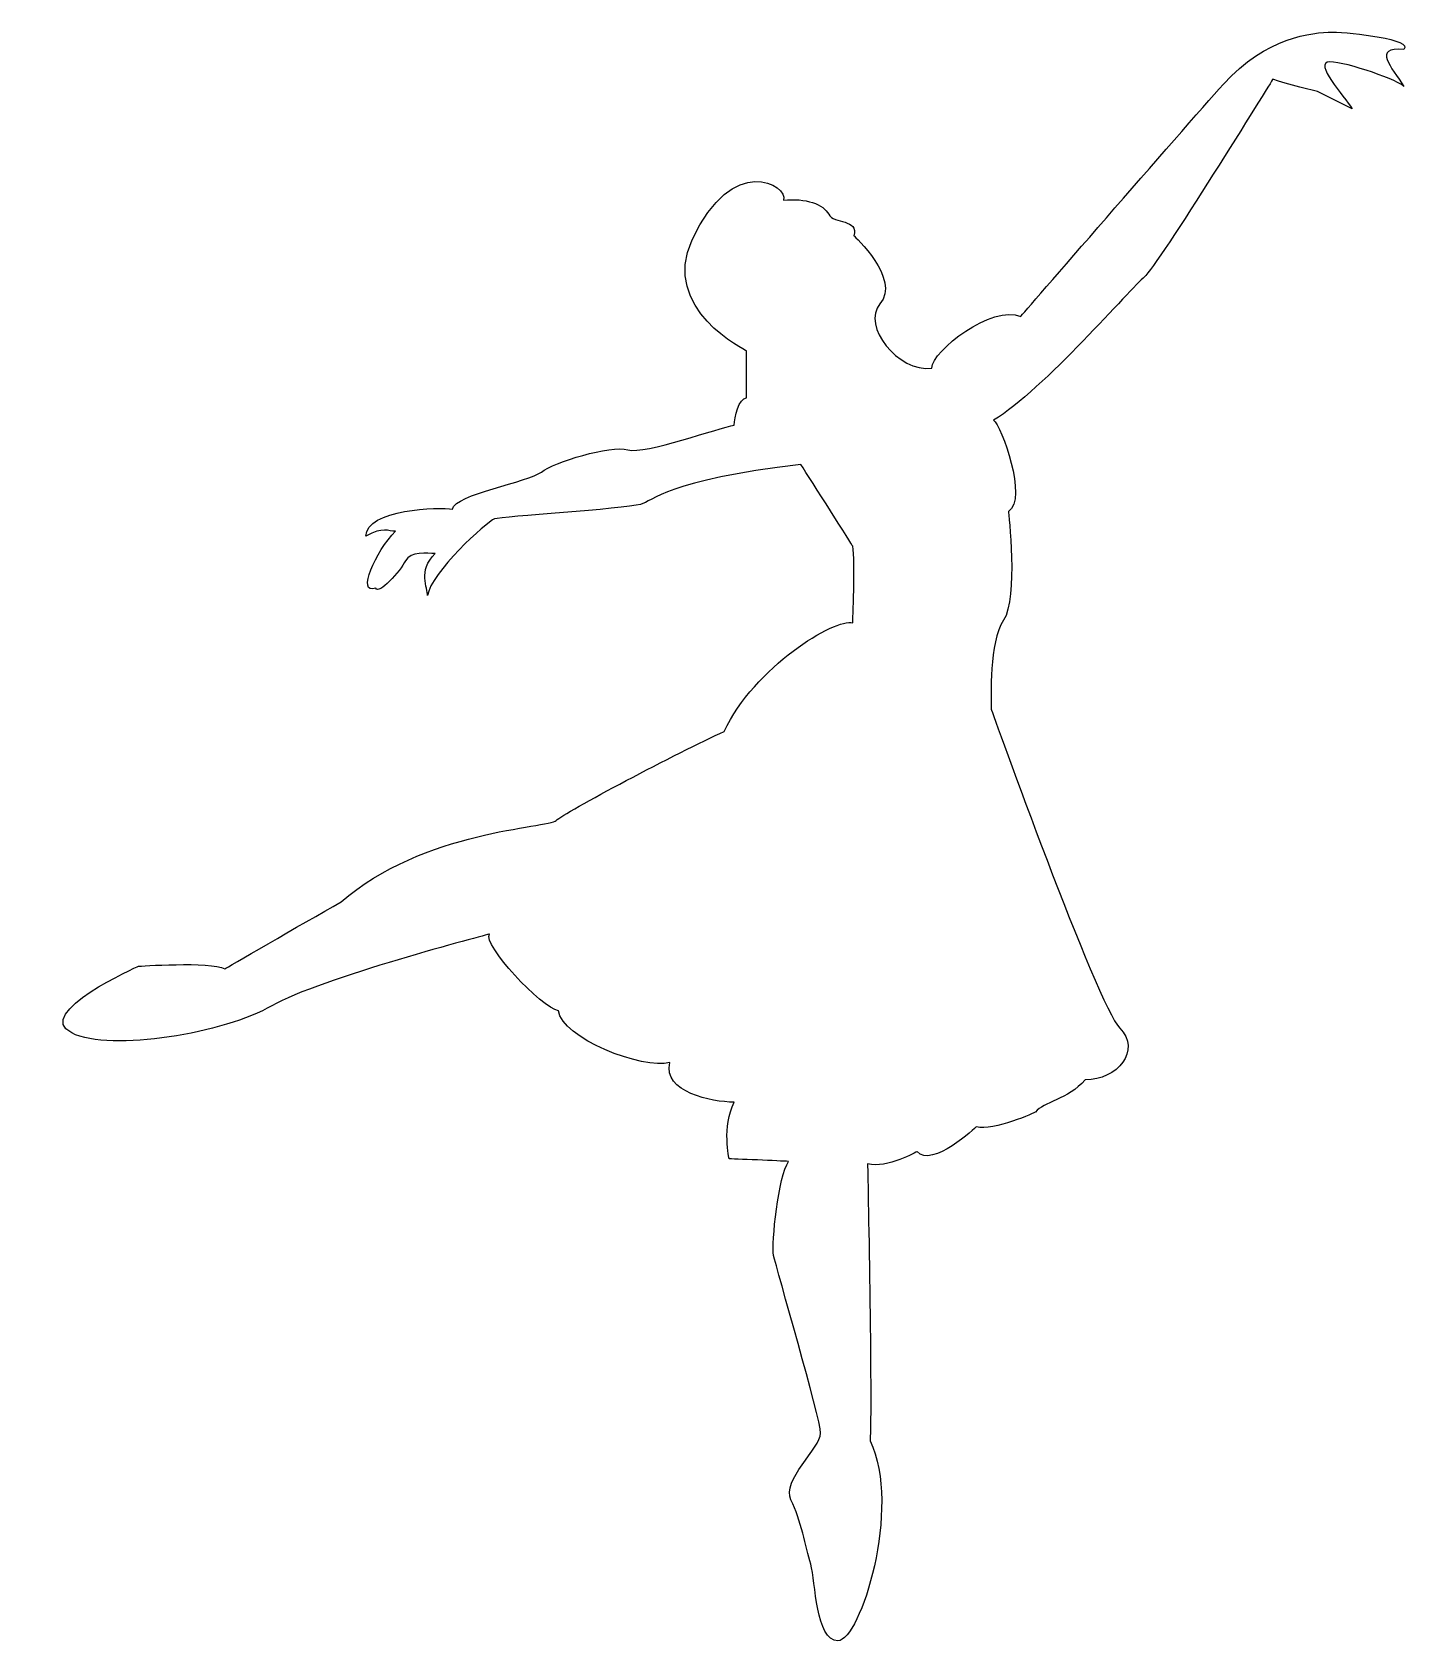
# Model space of a CAD drawing. Header units: centimetres. Extents: x -8.7 to 8.4, y -10 to 10.
import ezdxf

# ---------------------------------------------------------------- set-up
doc = ezdxf.new("R2010")
doc.units = ezdxf.units.CM
doc.header["$MEASUREMENT"] = 0
doc.layers.add('Camada 1', color=7, linetype='Continuous')

msp = doc.modelspace()

# ---------------------------------------------------------------- linework, layer by layer
at = {"layer": 'Camada 1'}
msp.add_open_spline([(0.15543, 6.02563), (0.15543, 6.02563), (0.15543, 5.44299), (0.15543, 5.44299), (0.15543, 5.44299), (0.06343, 5.44299), (0.00208, 5.19767), (0.00208, 5.10567), (0.00208, 5.10567), (-0.18191, 5.07498), (-1.10181, 4.73766), (-1.31647, 4.79902), (-1.31647, 4.79902), (-1.53113, 4.86038), (-2.23645, 4.64572), (-2.38973, 4.52303), (-2.38973, 4.52303), (-2.54303, 4.40037), (-3.46293, 4.24702), (-3.49368, 4.06305), (-3.49368, 4.06305), (-3.64695, 4.09374), (-4.56694, 4.06305), (-4.56694, 3.72573), (-4.56694, 3.72573), (-4.35228, 3.84842), (-4.29098, 3.78706), (-4.19898, 3.78706), (-4.19898, 3.78706), (-4.44428, 3.54174), (-4.68957, 2.98974), (-4.44428, 3.08176), (-4.44428, 3.08176), (-4.41359, 2.98976), (-4.13763, 3.29639), (-4.07624, 3.41908), (-4.07624, 3.41908), (-4.01502, 3.54177), (-3.80025, 3.51113), (-3.70828, 3.51113), (-3.70828, 3.51113), (-3.92302, 3.29647), (-3.80028, 3.08179), (-3.80028, 2.98979), (-3.80028, 2.98979), (-3.76967, 3.2658), (-3.06437, 3.90977), (-2.97237, 3.94041), (-2.97237, 3.94041), (-2.88037, 3.97108), (-1.37929, 4.06339), (-1.1587, 4.12146), (-1.1587, 4.12146), (-1.01037, 4.16049), (-0.83361, 4.42335), (0.83007, 4.61501), (0.83007, 4.61501), (0.95273, 4.43102), (1.47399, 3.60308), (1.47399, 3.60308), (1.47399, 3.60308), (1.50468, 3.41906), (1.47399, 2.65246), (1.47399, 2.65246), (1.47399, 2.65246), (1.25933, 2.71379), (0.24746, 2.10051), (-0.12052, 1.30322), (-0.12052, 1.30322), (-0.67247, 1.05792), (-2.11376, 0.29127), (-2.20575, 0.19927), (-2.20575, 0.19927), (-2.29775, 0.10727), (-3.86164, 0.07666), (-4.87354, -0.81263), (-4.87354, -0.81263), (-5.36424, -1.08859), (-6.31475, -1.64054), (-6.31475, -1.64054), (-6.31475, -1.64054), (-6.49879, -1.54854), (-7.38801, -1.60993), (-7.38801, -1.60993), (-7.38801, -1.60993), (-7.38801, -1.60993), (-8.70661, -2.19262), (-8.21597, -2.43784), (-8.21597, -2.43784), (-7.72535, -2.68319), (-6.31473, -2.43784), (-5.73217, -2.1005), (-5.73217, -2.1005), (-5.14952, -1.76322), (-3.03375, -1.21128), (-3.03375, -1.21128), (-3.03375, -1.21128), (-3.12575, -1.33389), (-2.38983, -2.13118), (-2.1751, -2.1618), (-2.1751, -2.1618), (-2.14449, -2.49914), (-1.13251, -2.89771), (-0.79524, -2.80574), (-0.79524, -2.80574), (-0.88726, -3.1737), (-0.27385, -3.29644), (0.00206, -3.29644), (0.00206, -3.29644), (-0.15124, -3.60304), (-0.05924, -4.00174), (-0.05924, -4.00174), (-0.05924, -4.00174), (0.06345, -4.00174), (0.67667, -4.03235), (0.67667, -4.03235), (0.67667, -4.03235), (0.55406, -4.21634), (0.46201, -5.04438), (0.49271, -5.1976), (0.49271, -5.1976), (0.52338, -5.35098), (1.07535, -7.22153), (1.07535, -7.4055), (1.07535, -7.4055), (1.07535, -7.58949), (0.58471, -7.98819), (0.70739, -8.23341), (0.70739, -8.23341), (0.83008, -8.47876), (0.89143, -8.816), (0.95271, -9.03071), (0.95271, -9.03071), (1.01401, -9.24531), (1.01401, -9.98138), (1.29, -9.98138), (1.29, -9.98138), (1.56596, -9.98138), (2.0873, -8.32541), (1.68862, -7.4975), (1.68862, -7.4975), (1.71931, -7.0988), (1.65795, -4.0631), (1.65795, -4.0631), (1.65795, -4.0631), (1.90327, -4.12432), (2.27125, -3.90975), (2.27125, -3.90975), (2.27125, -3.90975), (2.45524, -4.12433), (3.00716, -3.60302), (3.00716, -3.60302), (3.00716, -3.60302), (3.22182, -3.66438), (3.74315, -3.41906), (3.74315, -3.41906), (3.74315, -3.41906), (3.83515, -3.29643), (4.14185, -3.26568), (4.35645, -3.02049), (4.35645, -3.02049), (4.75502, -3.02049), (5.0617, -2.65253), (4.78574, -2.37655), (4.78574, -2.37655), (4.50978, -2.10057), (3.19115, 1.57924), (3.19115, 1.57924), (3.19115, 1.57924), (3.19115, 1.73254), (3.16054, 2.40717), (3.3445, 2.68316), (3.3445, 2.68316), (3.52849, 2.95915), (3.4058, 4.0324), (3.4058, 4.0324), (3.4058, 4.0324), (3.65112, 4.18573), (3.3138, 5.10571), (3.22181, 5.16701), (3.22181, 5.16701), (3.83514, 5.53497), (4.93906, 6.82288), (5.09236, 6.94557), (5.09236, 6.94557), (5.24566, 7.06826), (6.68695, 9.39876), (6.68695, 9.39876), (6.68695, 9.39876), (6.84025, 9.33743), (7.2389, 9.24543), (7.2389, 9.24543), (7.2389, 9.24543), (7.2389, 9.24543), (7.66816, 9.03077), (7.66816, 9.03077), (7.66816, 9.03077), (7.57616, 9.1841), (7.17754, 9.61341), (7.3922, 9.61341), (7.3922, 9.61341), (7.60686, 9.61341), (8.28154, 9.36811), (8.31218, 9.30678), (8.31218, 9.30678), (8.1588, 9.55208), (7.91353, 9.79737), (8.31218, 9.76673), (8.31218, 9.76673), (8.43488, 9.88937), (7.66827, 9.98137), (7.4229, 9.98137), (7.4229, 9.98137), (7.17758, 9.98137), (6.59499, 9.92004), (6.07368, 9.3374), (6.07368, 9.3374), (5.55234, 8.75476), (3.55919, 6.45492), (3.55919, 6.45492), (3.55919, 6.45492), (3.20751, 6.6065), (2.45524, 6.02566), (2.45524, 5.811), (2.45524, 5.811), (2.03463, 5.75882), (1.58172, 6.3394), (1.8113, 6.60827), (1.8113, 6.60827), (2.0734, 6.91519), (1.48885, 7.45417), (1.48885, 7.45417), (1.48885, 7.45417), (1.55021, 7.66883), (1.23662, 7.59861), (1.17532, 7.72127), (1.17532, 7.72127), (1.11402, 7.8439), (0.89132, 7.92688), (0.61533, 7.89621), (0.61533, 7.89621), (0.67663, 8.0802), (-0.01567, 8.49031), (-0.51931, 7.40557), (-0.51931, 7.40557), (-0.91785, 6.54694), (0.15543, 6.02563), (0.15543, 6.02563)], degree=3, knots=[0, 0, 0, 0, 0.01587302, 0.01587302, 0.01587302, 0.01587302, 0.03174603, 0.03174603, 0.03174603, 0.03174603, 0.04761905, 0.04761905, 0.04761905, 0.04761905, 0.06349206, 0.06349206, 0.06349206, 0.06349206, 0.07936508, 0.07936508, 0.07936508, 0.07936508, 0.0952381, 0.0952381, 0.0952381, 0.0952381, 0.11111111, 0.11111111, 0.11111111, 0.11111111, 0.12698413, 0.12698413, 0.12698413, 0.12698413, 0.14285714, 0.14285714, 0.14285714, 0.14285714, 0.15873016, 0.15873016, 0.15873016, 0.15873016, 0.17460317, 0.17460317, 0.17460317, 0.17460317, 0.19047619, 0.19047619, 0.19047619, 0.19047619, 0.20634921, 0.20634921, 0.20634921, 0.20634921, 0.22222222, 0.22222222, 0.22222222, 0.22222222, 0.23809524, 0.23809524, 0.23809524, 0.23809524, 0.25396825, 0.25396825, 0.25396825, 0.25396825, 0.26984127, 0.26984127, 0.26984127, 0.26984127, 0.28571429, 0.28571429, 0.28571429, 0.28571429, 0.3015873, 0.3015873, 0.3015873, 0.3015873, 0.31746032, 0.31746032, 0.31746032, 0.31746032, 0.33333333, 0.33333333, 0.33333333, 0.33333333, 0.34920635, 0.34920635, 0.34920635, 0.34920635, 0.36507937, 0.36507937, 0.36507937, 0.36507937, 0.38095238, 0.38095238, 0.38095238, 0.38095238, 0.3968254, 0.3968254, 0.3968254, 0.3968254, 0.41269841, 0.41269841, 0.41269841, 0.41269841, 0.42857143, 0.42857143, 0.42857143, 0.42857143, 0.44444444, 0.44444444, 0.44444444, 0.44444444, 0.46031746, 0.46031746, 0.46031746, 0.46031746, 0.47619048, 0.47619048, 0.47619048, 0.47619048, 0.49206349, 0.49206349, 0.49206349, 0.49206349, 0.50793651, 0.50793651, 0.50793651, 0.50793651, 0.52380952, 0.52380952, 0.52380952, 0.52380952, 0.53968254, 0.53968254, 0.53968254, 0.53968254, 0.55555556, 0.55555556, 0.55555556, 0.55555556, 0.57142857, 0.57142857, 0.57142857, 0.57142857, 0.58730159, 0.58730159, 0.58730159, 0.58730159, 0.6031746, 0.6031746, 0.6031746, 0.6031746, 0.61904762, 0.61904762, 0.61904762, 0.61904762, 0.63492063, 0.63492063, 0.63492063, 0.63492063, 0.65079365, 0.65079365, 0.65079365, 0.65079365, 0.66666667, 0.66666667, 0.66666667, 0.66666667, 0.68253968, 0.68253968, 0.68253968, 0.68253968, 0.6984127, 0.6984127, 0.6984127, 0.6984127, 0.71428571, 0.71428571, 0.71428571, 0.71428571, 0.73015873, 0.73015873, 0.73015873, 0.73015873, 0.74603175, 0.74603175, 0.74603175, 0.74603175, 0.76190476, 0.76190476, 0.76190476, 0.76190476, 0.77777778, 0.77777778, 0.77777778, 0.77777778, 0.79365079, 0.79365079, 0.79365079, 0.79365079, 0.80952381, 0.80952381, 0.80952381, 0.80952381, 0.82539683, 0.82539683, 0.82539683, 0.82539683, 0.84126984, 0.84126984, 0.84126984, 0.84126984, 0.85714286, 0.85714286, 0.85714286, 0.85714286, 0.87301587, 0.87301587, 0.87301587, 0.87301587, 0.88888889, 0.88888889, 0.88888889, 0.88888889, 0.9047619, 0.9047619, 0.9047619, 0.9047619, 0.92063492, 0.92063492, 0.92063492, 0.92063492, 0.93650794, 0.93650794, 0.93650794, 0.93650794, 0.95238095, 0.95238095, 0.95238095, 0.95238095, 0.96825397, 0.96825397, 0.96825397, 0.96825397, 1, 1, 1, 1], dxfattribs=at)

doc.saveas('drawing.dxf')
